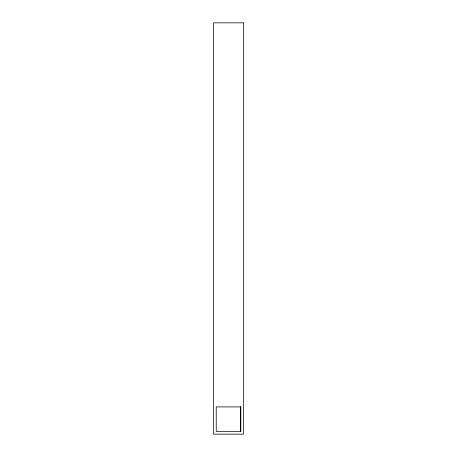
<?xml version="1.0" encoding="UTF-8"?>
<svg xmlns="http://www.w3.org/2000/svg" width="457" height="457" viewBox="0 0 457 457"><rect width="100%" height="100%" fill="white"/><g stroke="black" fill="none" stroke-linecap="round" stroke-linejoin="round"><path stroke-width="0.69" d="M240.73 406.913L240.73 431.425M243.484 22.85L213.516 22.85L213.516 434.15L243.484 434.15L243.484 22.85M240.759 406.913L216.218 406.913L216.241 431.425L240.759 431.425L240.759 406.913"/></g></svg>
